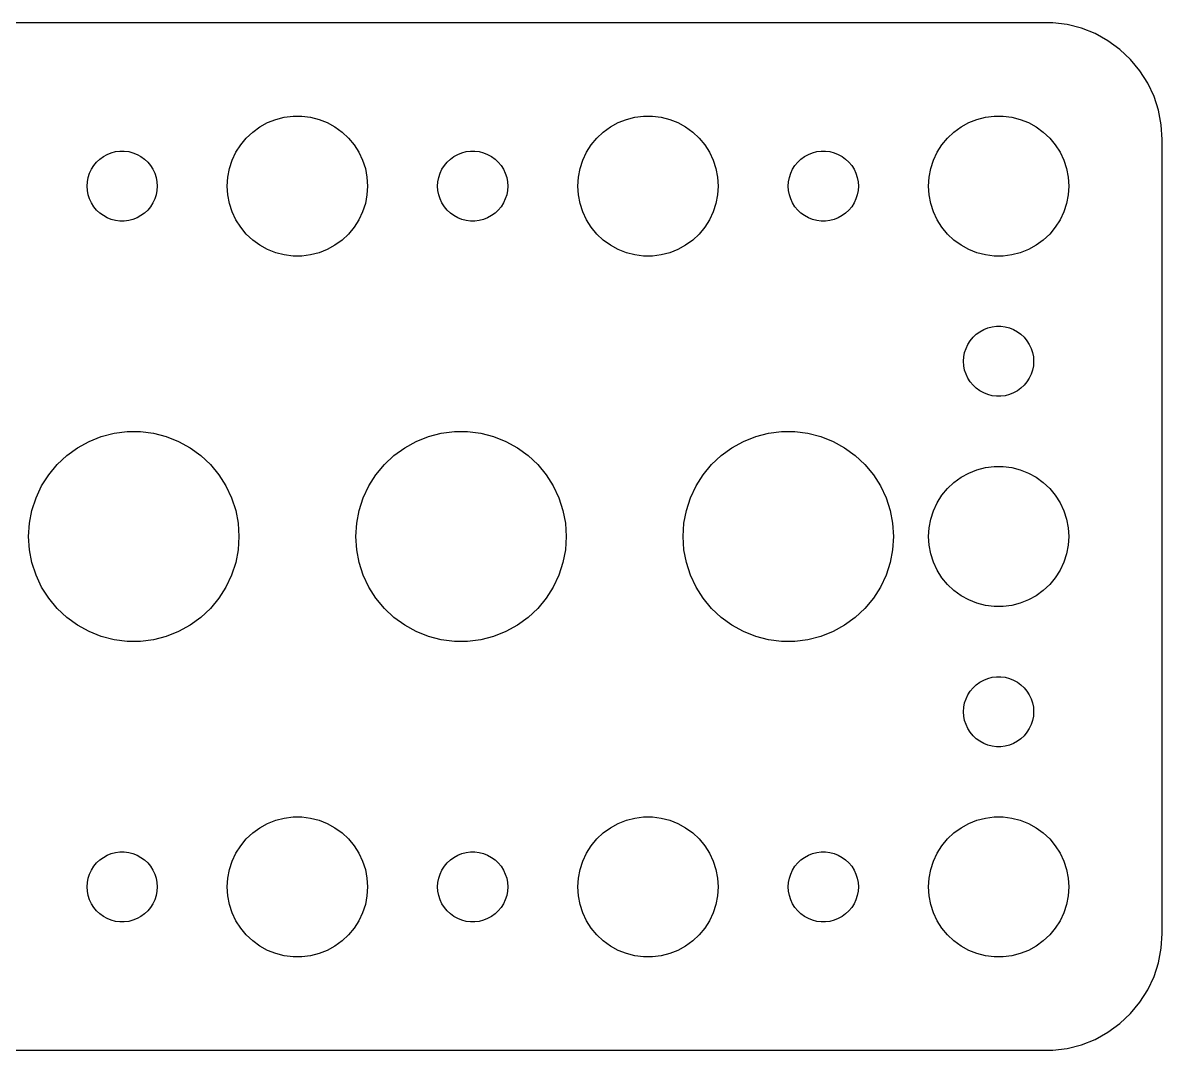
# Model space of a CAD drawing. Header units: metres. Extents: x -37 to 37, y -22 to 22.
# Drawn here: x -11.75 to 37, y -21.99 to 21.99 of the extents above; entities that cross this region are included whole.
import ezdxf

# ---------------------------------------------------------------- set-up
doc = ezdxf.new("R2010")
doc.units = ezdxf.units.M

msp = doc.modelspace()

# ---------------------------------------------------------------- linework, layer by layer
for p, q in [((32.3139, 21.9901), (-32.3139, 21.9901)), ((32.9369, 21.9114), (32.3139, 21.9901)), ((33.5451, 21.7553), (32.9369, 21.9114)), ((34.1289, 21.5241), (33.5451, 21.7553)), ((34.6791, 21.2216), (34.1289, 21.5241)), ((35.1871, 20.8526), (34.6791, 21.2216)), ((35.6448, 20.4227), (35.1871, 20.8526)), ((36.0451, 19.9389), (35.6448, 20.4227)), ((36.3815, 19.4088), (36.0451, 19.9389)), ((36.6489, 18.8406), (36.3815, 19.4088)), ((36.8429, 18.2434), (36.6489, 18.8406)), ((36.9606, 17.6267), (36.8429, 18.2434)), ((-1.60747, 17.533), (-1.27733, 17.7145)), ((-1.27733, 17.7145), (-0.92705, 17.8532)), ((-0.92705, 17.8532), (-0.56213, 17.9469)), ((-0.56213, 17.9469), (-0.18837, 17.9941)), ((-0.18837, 17.9941), (0.18837, 17.9941)), ((0.18837, 17.9941), (0.56213, 17.9469)), ((0.56213, 17.9469), (0.92705, 17.8532)), ((0.92705, 17.8532), (1.27733, 17.7145)), ((1.27733, 17.7145), (1.60747, 17.533)), ((13.3925, 17.533), (13.7227, 17.7145)), ((13.7227, 17.7145), (14.0729, 17.8532)), ((14.0729, 17.8532), (14.4379, 17.9469)), ((14.4379, 17.9469), (14.8116, 17.9941)), ((14.8116, 17.9941), (15.1884, 17.9941)), ((15.1884, 17.9941), (15.5621, 17.9469)), ((15.5621, 17.9469), (15.927, 17.8532)), ((15.927, 17.8532), (16.2773, 17.7145)), ((16.2773, 17.7145), (16.6075, 17.533)), ((28.3925, 17.533), (28.7227, 17.7145)), ((28.7227, 17.7145), (29.0729, 17.8532)), ((29.0729, 17.8532), (29.4379, 17.9469)), ((29.4379, 17.9469), (29.8116, 17.9941)), ((29.8116, 17.9941), (30.1884, 17.9941)), ((30.1884, 17.9941), (30.5621, 17.9469)), ((30.5621, 17.9469), (30.927, 17.8532)), ((30.927, 17.8532), (31.2773, 17.7145)), ((31.2773, 17.7145), (31.6075, 17.533)), ((37, 17), (36.9606, 17.6267)), ((-2.1869, 17.0536), (-1.91226, 17.3115)), ((-1.91226, 17.3115), (-1.60747, 17.533)), ((1.60747, 17.533), (1.91226, 17.3115)), ((1.91226, 17.3115), (2.1869, 17.0536)), ((12.8131, 17.0536), (13.0877, 17.3115)), ((13.0877, 17.3115), (13.3925, 17.533)), ((16.6075, 17.533), (16.9123, 17.3115)), ((16.9123, 17.3115), (17.1869, 17.0536)), ((27.8131, 17.0536), (28.0877, 17.3115)), ((28.0877, 17.3115), (28.3925, 17.533)), ((31.6075, 17.533), (31.9123, 17.3115)), ((31.9123, 17.3115), (32.1869, 17.0536)), ((-2.62891, 16.4453), (-2.42705, 16.7634)), ((-2.42705, 16.7634), (-2.1869, 17.0536)), ((2.1869, 17.0536), (2.42705, 16.7634)), ((2.42705, 16.7634), (2.62891, 16.4453)), ((12.3711, 16.4453), (12.5729, 16.7634)), ((12.5729, 16.7634), (12.8131, 17.0536)), ((17.1869, 17.0536), (17.427, 16.7634)), ((17.427, 16.7634), (17.6289, 16.4453)), ((27.3711, 16.4453), (27.5729, 16.7634)), ((27.5729, 16.7634), (27.8131, 17.0536)), ((32.1869, 17.0536), (32.427, 16.7634)), ((32.427, 16.7634), (32.6289, 16.4453)), ((37, -17), (37, 17)), ((-8.59344, 16.0268), (-8.45613, 16.1558)), ((-8.45613, 16.1558), (-8.30373, 16.2665)), ((-8.30373, 16.2665), (-8.13866, 16.3572)), ((-8.13866, 16.3572), (-7.96352, 16.4266)), ((-7.96352, 16.4266), (-7.78107, 16.4734)), ((-7.78107, 16.4734), (-7.59418, 16.497)), ((-7.59418, 16.497), (-7.40581, 16.497)), ((-7.40581, 16.497), (-7.21892, 16.4734)), ((-7.21892, 16.4734), (-7.03647, 16.4266)), ((-7.03647, 16.4266), (-6.86133, 16.3572)), ((-6.86133, 16.3572), (-6.69626, 16.2665)), ((-6.69626, 16.2665), (-6.54385, 16.1558)), ((-6.54385, 16.1558), (-6.40654, 16.0268)), ((-2.90575, 15.7461), (-2.78932, 16.1044)), ((-2.78932, 16.1044), (-2.62891, 16.4453)), ((2.62891, 16.4453), (2.78932, 16.1044)), ((2.78932, 16.1044), (2.90575, 15.7461)), ((6.40654, 16.0268), (6.54385, 16.1558)), ((6.54385, 16.1558), (6.69626, 16.2665)), ((6.69626, 16.2665), (6.86133, 16.3572)), ((6.86133, 16.3572), (7.03647, 16.4266)), ((7.03647, 16.4266), (7.21892, 16.4734)), ((7.21892, 16.4734), (7.40581, 16.497)), ((7.40581, 16.497), (7.59418, 16.497)), ((7.59418, 16.497), (7.78107, 16.4734)), ((7.78107, 16.4734), (7.96352, 16.4266)), ((7.96352, 16.4266), (8.13866, 16.3572)), ((8.13866, 16.3572), (8.30373, 16.2665)), ((8.30373, 16.2665), (8.45613, 16.1558)), ((8.45613, 16.1558), (8.59344, 16.0268)), ((12.0942, 15.7461), (12.2107, 16.1044)), ((12.2107, 16.1044), (12.3711, 16.4453)), ((17.6289, 16.4453), (17.7893, 16.1044)), ((17.7893, 16.1044), (17.9057, 15.7461)), ((21.4065, 16.0268), (21.5439, 16.1558)), ((21.5439, 16.1558), (21.6963, 16.2665)), ((21.6963, 16.2665), (21.8613, 16.3572)), ((21.8613, 16.3572), (22.0365, 16.4266)), ((22.0365, 16.4266), (22.2189, 16.4734)), ((22.2189, 16.4734), (22.4058, 16.497)), ((22.4058, 16.497), (22.5942, 16.497)), ((22.5942, 16.497), (22.7811, 16.4734)), ((22.7811, 16.4734), (22.9635, 16.4266)), ((22.9635, 16.4266), (23.1387, 16.3572)), ((23.1387, 16.3572), (23.3037, 16.2665)), ((23.3037, 16.2665), (23.4561, 16.1558)), ((23.4561, 16.1558), (23.5934, 16.0268)), ((27.0942, 15.7461), (27.2107, 16.1044)), ((27.2107, 16.1044), (27.3711, 16.4453)), ((32.6289, 16.4453), (32.7893, 16.1044)), ((32.7893, 16.1044), (32.9057, 15.7461)), ((-8.89465, 15.5522), (-8.81445, 15.7226)), ((-8.81445, 15.7226), (-8.71352, 15.8817)), ((-8.71352, 15.8817), (-8.59344, 16.0268)), ((-6.40654, 16.0268), (-6.28647, 15.8817)), ((-6.28647, 15.8817), (-6.18553, 15.7226)), ((-6.18553, 15.7226), (-6.10533, 15.5522)), ((-2.97633, 15.376), (-2.90575, 15.7461)), ((2.90575, 15.7461), (2.97633, 15.376)), ((6.10533, 15.5522), (6.18553, 15.7226)), ((6.18553, 15.7226), (6.28647, 15.8817)), ((6.28647, 15.8817), (6.40654, 16.0268)), ((8.59344, 16.0268), (8.71352, 15.8817)), ((8.71352, 15.8817), (8.81445, 15.7226)), ((8.81445, 15.7226), (8.89465, 15.5522)), ((12.0237, 15.376), (12.0942, 15.7461)), ((17.9057, 15.7461), (17.9763, 15.376)), ((21.1053, 15.5522), (21.1855, 15.7226)), ((21.1855, 15.7226), (21.2865, 15.8817)), ((21.2865, 15.8817), (21.4065, 16.0268)), ((23.5934, 16.0268), (23.7135, 15.8817)), ((23.7135, 15.8817), (23.8145, 15.7226)), ((23.8145, 15.7226), (23.8947, 15.5522)), ((27.0237, 15.376), (27.0942, 15.7461)), ((32.9057, 15.7461), (32.9763, 15.376)), ((-9, 15), (-8.98816, 15.188)), ((-8.98816, 15.188), (-8.95287, 15.373)), ((-8.95287, 15.373), (-8.89465, 15.5522)), ((-6.10533, 15.5522), (-6.04712, 15.373)), ((-6.04712, 15.373), (-6.01183, 15.188)), ((-6.01183, 15.188), (-6, 15)), ((-3, 15), (-2.97633, 15.376)), ((2.97633, 15.376), (3, 15)), ((6, 15), (6.01183, 15.188)), ((6.01183, 15.188), (6.04712, 15.373)), ((6.04712, 15.373), (6.10533, 15.5522)), ((8.89465, 15.5522), (8.95287, 15.373)), ((8.95287, 15.373), (8.98816, 15.188)), ((8.98816, 15.188), (9, 15)), ((12, 15), (12.0237, 15.376)), ((17.9763, 15.376), (18, 15)), ((21, 15), (21.0118, 15.188)), ((21.0118, 15.188), (21.0471, 15.373)), ((21.0471, 15.373), (21.1053, 15.5522)), ((23.8947, 15.5522), (23.9529, 15.373)), ((23.9529, 15.373), (23.9882, 15.188)), ((23.9882, 15.188), (24, 15)), ((27, 15), (27.0237, 15.376)), ((32.9763, 15.376), (33, 15)), ((-8.98816, 14.812), (-9, 15)), ((-8.95287, 14.627), (-8.98816, 14.812)), ((-8.89465, 14.4478), (-8.95287, 14.627)), ((-6.04712, 14.627), (-6.10533, 14.4478)), ((-6.01183, 14.812), (-6.04712, 14.627)), ((-6, 15), (-6.01183, 14.812)), ((-2.97633, 14.624), (-3, 15)), ((3, 15), (2.97633, 14.624)), ((6.01183, 14.812), (6, 15)), ((6.04712, 14.627), (6.01183, 14.812)), ((6.10533, 14.4478), (6.04712, 14.627)), ((8.95287, 14.627), (8.89465, 14.4478)), ((8.98816, 14.812), (8.95287, 14.627)), ((9, 15), (8.98816, 14.812)), ((12.0237, 14.624), (12, 15)), ((18, 15), (17.9763, 14.624)), ((21.0118, 14.812), (21, 15)), ((21.0471, 14.627), (21.0118, 14.812)), ((21.1053, 14.4478), (21.0471, 14.627)), ((23.9529, 14.627), (23.8947, 14.4478)), ((23.9882, 14.812), (23.9529, 14.627)), ((24, 15), (23.9882, 14.812)), ((27.0237, 14.624), (27, 15)), ((33, 15), (32.9763, 14.624)), ((-8.81445, 14.2774), (-8.89465, 14.4478)), ((-8.71352, 14.1183), (-8.81445, 14.2774)), ((-6.18553, 14.2774), (-6.28647, 14.1183)), ((-6.10533, 14.4478), (-6.18553, 14.2774)), ((-2.90575, 14.2539), (-2.97633, 14.624)), ((-2.78932, 13.8956), (-2.90575, 14.2539)), ((2.90575, 14.2539), (2.78932, 13.8956)), ((2.97633, 14.624), (2.90575, 14.2539)), ((6.18553, 14.2774), (6.10533, 14.4478)), ((6.28647, 14.1183), (6.18553, 14.2774)), ((8.81445, 14.2774), (8.71352, 14.1183)), ((8.89465, 14.4478), (8.81445, 14.2774)), ((12.0942, 14.2539), (12.0237, 14.624)), ((12.2107, 13.8956), (12.0942, 14.2539)), ((17.9057, 14.2539), (17.7893, 13.8956)), ((17.9763, 14.624), (17.9057, 14.2539)), ((21.1855, 14.2774), (21.1053, 14.4478)), ((21.2865, 14.1183), (21.1855, 14.2774)), ((23.8145, 14.2774), (23.7135, 14.1183)), ((23.8947, 14.4478), (23.8145, 14.2774)), ((27.0942, 14.2539), (27.0237, 14.624)), ((27.2107, 13.8956), (27.0942, 14.2539)), ((32.9057, 14.2539), (32.7893, 13.8956)), ((32.9763, 14.624), (32.9057, 14.2539)), ((-8.59344, 13.9732), (-8.71352, 14.1183)), ((-8.45613, 13.8442), (-8.59344, 13.9732)), ((-8.30373, 13.7335), (-8.45613, 13.8442)), ((-8.13866, 13.6427), (-8.30373, 13.7335)), ((-6.69626, 13.7335), (-6.86133, 13.6427)), ((-6.54385, 13.8442), (-6.69626, 13.7335)), ((-6.40654, 13.9732), (-6.54385, 13.8442)), ((-6.28647, 14.1183), (-6.40654, 13.9732)), ((-2.62891, 13.5547), (-2.78932, 13.8956)), ((2.78932, 13.8956), (2.62891, 13.5547)), ((6.40654, 13.9732), (6.28647, 14.1183)), ((6.54385, 13.8442), (6.40654, 13.9732)), ((6.69626, 13.7335), (6.54385, 13.8442)), ((6.86133, 13.6427), (6.69626, 13.7335)), ((8.30373, 13.7335), (8.13866, 13.6427)), ((8.45613, 13.8442), (8.30373, 13.7335)), ((8.59344, 13.9732), (8.45613, 13.8442)), ((8.71352, 14.1183), (8.59344, 13.9732)), ((12.3711, 13.5547), (12.2107, 13.8956)), ((17.7893, 13.8956), (17.6289, 13.5547)), ((21.4065, 13.9732), (21.2865, 14.1183)), ((21.5439, 13.8442), (21.4065, 13.9732)), ((21.6963, 13.7335), (21.5439, 13.8442)), ((21.8613, 13.6427), (21.6963, 13.7335)), ((23.3037, 13.7335), (23.1387, 13.6427)), ((23.4561, 13.8442), (23.3037, 13.7335)), ((23.5934, 13.9732), (23.4561, 13.8442)), ((23.7135, 14.1183), (23.5934, 13.9732)), ((27.3711, 13.5547), (27.2107, 13.8956)), ((32.7893, 13.8956), (32.6289, 13.5547)), ((-7.96352, 13.5734), (-8.13866, 13.6427)), ((-7.78107, 13.5266), (-7.96352, 13.5734)), ((-7.59418, 13.5029), (-7.78107, 13.5266)), ((-7.40581, 13.5029), (-7.59418, 13.5029)), ((-7.21892, 13.5266), (-7.40581, 13.5029)), ((-7.03647, 13.5734), (-7.21892, 13.5266)), ((-6.86133, 13.6427), (-7.03647, 13.5734)), ((-2.42705, 13.2366), (-2.62891, 13.5547)), ((-2.1869, 12.9464), (-2.42705, 13.2366)), ((2.42705, 13.2366), (2.1869, 12.9464)), ((2.62891, 13.5547), (2.42705, 13.2366)), ((7.03647, 13.5734), (6.86133, 13.6427)), ((7.21892, 13.5266), (7.03647, 13.5734)), ((7.40581, 13.5029), (7.21892, 13.5266)), ((7.59418, 13.5029), (7.40581, 13.5029)), ((7.78107, 13.5266), (7.59418, 13.5029)), ((7.96352, 13.5734), (7.78107, 13.5266)), ((8.13866, 13.6427), (7.96352, 13.5734)), ((12.5729, 13.2366), (12.3711, 13.5547)), ((12.8131, 12.9464), (12.5729, 13.2366)), ((17.427, 13.2366), (17.1869, 12.9464)), ((17.6289, 13.5547), (17.427, 13.2366)), ((22.0365, 13.5734), (21.8613, 13.6427)), ((22.2189, 13.5266), (22.0365, 13.5734)), ((22.4058, 13.5029), (22.2189, 13.5266)), ((22.5942, 13.5029), (22.4058, 13.5029)), ((22.7811, 13.5266), (22.5942, 13.5029)), ((22.9635, 13.5734), (22.7811, 13.5266)), ((23.1387, 13.6427), (22.9635, 13.5734)), ((27.5729, 13.2366), (27.3711, 13.5547)), ((27.8131, 12.9464), (27.5729, 13.2366)), ((32.427, 13.2366), (32.1869, 12.9464)), ((32.6289, 13.5547), (32.427, 13.2366)), ((-1.91226, 12.6884), (-2.1869, 12.9464)), ((-1.60747, 12.467), (-1.91226, 12.6884)), ((1.91226, 12.6884), (1.60747, 12.467)), ((2.1869, 12.9464), (1.91226, 12.6884)), ((13.0877, 12.6884), (12.8131, 12.9464)), ((13.3925, 12.467), (13.0877, 12.6884)), ((16.9123, 12.6884), (16.6075, 12.467)), ((17.1869, 12.9464), (16.9123, 12.6884)), ((28.0877, 12.6884), (27.8131, 12.9464)), ((28.3925, 12.467), (28.0877, 12.6884)), ((31.9123, 12.6884), (31.6075, 12.467)), ((32.1869, 12.9464), (31.9123, 12.6884)), ((-1.27733, 12.2855), (-1.60747, 12.467)), ((-0.92705, 12.1468), (-1.27733, 12.2855)), ((1.27733, 12.2855), (0.92705, 12.1468)), ((1.60747, 12.467), (1.27733, 12.2855)), ((13.7227, 12.2855), (13.3925, 12.467)), ((14.0729, 12.1468), (13.7227, 12.2855)), ((16.2773, 12.2855), (15.927, 12.1468)), ((16.6075, 12.467), (16.2773, 12.2855)), ((28.7227, 12.2855), (28.3925, 12.467)), ((29.0729, 12.1468), (28.7227, 12.2855)), ((31.2773, 12.2855), (30.927, 12.1468)), ((31.6075, 12.467), (31.2773, 12.2855)), ((-0.56213, 12.0531), (-0.92705, 12.1468)), ((-0.18837, 12.0059), (-0.56213, 12.0531)), ((0.18837, 12.0059), (-0.18837, 12.0059)), ((0.56213, 12.0531), (0.18837, 12.0059)), ((0.92705, 12.1468), (0.56213, 12.0531)), ((14.4379, 12.0531), (14.0729, 12.1468)), ((14.8116, 12.0059), (14.4379, 12.0531)), ((15.1884, 12.0059), (14.8116, 12.0059)), ((15.5621, 12.0531), (15.1884, 12.0059)), ((15.927, 12.1468), (15.5621, 12.0531)), ((29.4379, 12.0531), (29.0729, 12.1468)), ((29.8116, 12.0059), (29.4379, 12.0531)), ((30.1884, 12.0059), (29.8116, 12.0059)), ((30.5621, 12.0531), (30.1884, 12.0059)), ((30.927, 12.1468), (30.5621, 12.0531)), ((29.1963, 8.76648), (29.3613, 8.85724)), ((29.3613, 8.85724), (29.5365, 8.92657)), ((29.5365, 8.92657), (29.7189, 8.97342)), ((29.7189, 8.97342), (29.9058, 8.99704)), ((29.9058, 8.99704), (30.0942, 8.99704)), ((30.0942, 8.99704), (30.2811, 8.97342)), ((30.2811, 8.97342), (30.4635, 8.92657)), ((30.4635, 8.92657), (30.6387, 8.85724)), ((30.6387, 8.85724), (30.8037, 8.76648)), ((28.6855, 8.22263), (28.7865, 8.38167)), ((28.7865, 8.38167), (28.9065, 8.52681)), ((28.9065, 8.52681), (29.0439, 8.65576)), ((29.0439, 8.65576), (29.1963, 8.76648)), ((30.8037, 8.76648), (30.9561, 8.65576)), ((30.9561, 8.65576), (31.0934, 8.52681)), ((31.0934, 8.52681), (31.2135, 8.38167)), ((31.2135, 8.38167), (31.3145, 8.22263)), ((28.5118, 7.68799), (28.5471, 7.87303)), ((28.5471, 7.87303), (28.6053, 8.05219)), ((28.6053, 8.05219), (28.6855, 8.22263)), ((31.3145, 8.22263), (31.3947, 8.05219)), ((31.3947, 8.05219), (31.4529, 7.87303)), ((31.4529, 7.87303), (31.4882, 7.68799)), ((28.5, 7.5), (28.5118, 7.68799)), ((28.5118, 7.312), (28.5, 7.5)), ((31.4882, 7.68799), (31.5, 7.5)), ((31.5, 7.5), (31.4882, 7.312)), ((28.5471, 7.12695), (28.5118, 7.312)), ((28.6053, 6.9478), (28.5471, 7.12695)), ((28.6855, 6.77736), (28.6053, 6.9478)), ((31.3947, 6.9478), (31.3145, 6.77736)), ((31.4529, 7.12695), (31.3947, 6.9478)), ((31.4882, 7.312), (31.4529, 7.12695)), ((28.7865, 6.61832), (28.6855, 6.77736)), ((28.9065, 6.47318), (28.7865, 6.61832)), ((29.0439, 6.34422), (28.9065, 6.47318)), ((29.1963, 6.23351), (29.0439, 6.34422)), ((30.9561, 6.34422), (30.8037, 6.23351)), ((31.0934, 6.47318), (30.9561, 6.34422)), ((31.2135, 6.61832), (31.0934, 6.47318)), ((31.3145, 6.77736), (31.2135, 6.61832)), ((29.3613, 6.14275), (29.1963, 6.23351)), ((29.5365, 6.07341), (29.3613, 6.14275)), ((29.7189, 6.02657), (29.5365, 6.07341)), ((29.9058, 6.00294), (29.7189, 6.02657)), ((30.0942, 6.00294), (29.9058, 6.00294)), ((30.2811, 6.02657), (30.0942, 6.00294)), ((30.4635, 6.07341), (30.2811, 6.02657)), ((30.6387, 6.14275), (30.4635, 6.07341)), ((30.8037, 6.23351), (30.6387, 6.14275)), ((-8.39056, 4.27974), (-7.8432, 4.42029)), ((-7.8432, 4.42029), (-7.28255, 4.49112)), ((-7.28255, 4.49112), (-6.71744, 4.49112)), ((-6.71744, 4.49112), (-6.15678, 4.42029)), ((-6.15678, 4.42029), (-5.60942, 4.27974)), ((5.60942, 4.27974), (6.15678, 4.42029)), ((6.15678, 4.42029), (6.71744, 4.49112)), ((6.71744, 4.49112), (7.28255, 4.49112)), ((7.28255, 4.49112), (7.8432, 4.42029)), ((7.8432, 4.42029), (8.39056, 4.27974)), ((19.6094, 4.27974), (20.1568, 4.42029)), ((20.1568, 4.42029), (20.7174, 4.49112)), ((20.7174, 4.49112), (21.2825, 4.49112)), ((21.2825, 4.49112), (21.8432, 4.42029)), ((21.8432, 4.42029), (22.3906, 4.27974)), ((-9.41121, 3.79947), (-8.916, 4.07172)), ((-8.916, 4.07172), (-8.39056, 4.27974)), ((-5.60942, 4.27974), (-5.08398, 4.07172)), ((-5.08398, 4.07172), (-4.58878, 3.79947)), ((4.58878, 3.79947), (5.08398, 4.07172)), ((5.08398, 4.07172), (5.60942, 4.27974)), ((8.39056, 4.27974), (8.916, 4.07172)), ((8.916, 4.07172), (9.41121, 3.79947)), ((18.5888, 3.79947), (19.084, 4.07172)), ((19.084, 4.07172), (19.6094, 4.27974)), ((22.3906, 4.27974), (22.916, 4.07172)), ((22.916, 4.07172), (23.4112, 3.79947)), ((-10.2803, 3.08046), (-9.86839, 3.4673)), ((-9.86839, 3.4673), (-9.41121, 3.79947)), ((-4.58878, 3.79947), (-4.13159, 3.4673)), ((-4.13159, 3.4673), (-3.71964, 3.08046)), ((3.71964, 3.08046), (4.13159, 3.4673)), ((4.13159, 3.4673), (4.58878, 3.79947)), ((9.41121, 3.79947), (9.86839, 3.4673)), ((9.86839, 3.4673), (10.2803, 3.08046)), ((17.7196, 3.08046), (18.1316, 3.4673)), ((18.1316, 3.4673), (18.5888, 3.79947)), ((23.4112, 3.79947), (23.8684, 3.4673)), ((23.8684, 3.4673), (24.2803, 3.08046)), ((-10.6406, 2.64502), (-10.2803, 3.08046)), ((-3.71964, 3.08046), (-3.35942, 2.64502)), ((3.35942, 2.64502), (3.71964, 3.08046)), ((10.2803, 3.08046), (10.6406, 2.64502)), ((17.3594, 2.64502), (17.7196, 3.08046)), ((24.2803, 3.08046), (24.6406, 2.64502)), ((29.0729, 2.85316), (29.4379, 2.94685)), ((29.4379, 2.94685), (29.8116, 2.99408)), ((29.8116, 2.99408), (30.1884, 2.99408)), ((30.1884, 2.99408), (30.5621, 2.94685)), ((30.5621, 2.94685), (30.927, 2.85316)), ((-10.9434, 2.16788), (-10.6406, 2.64502)), ((-3.35942, 2.64502), (-3.05661, 2.16788)), ((3.05661, 2.16788), (3.35942, 2.64502)), ((10.6406, 2.64502), (10.9434, 2.16788)), ((17.0566, 2.16788), (17.3594, 2.64502)), ((24.6406, 2.64502), (24.9434, 2.16788)), ((28.0877, 2.31154), (28.3925, 2.53297)), ((28.3925, 2.53297), (28.7227, 2.71448)), ((28.7227, 2.71448), (29.0729, 2.85316)), ((30.927, 2.85316), (31.2773, 2.71448)), ((31.2773, 2.71448), (31.6075, 2.53297)), ((31.6075, 2.53297), (31.9123, 2.31154)), ((-11.184, 1.65656), (-10.9434, 2.16788)), ((-3.05661, 2.16788), (-2.81599, 1.65656)), ((2.81599, 1.65656), (3.05661, 2.16788)), ((10.9434, 2.16788), (11.184, 1.65656)), ((16.816, 1.65656), (17.0566, 2.16788)), ((24.9434, 2.16788), (25.184, 1.65656)), ((27.5729, 1.76335), (27.8131, 2.05363)), ((27.8131, 2.05363), (28.0877, 2.31154)), ((31.9123, 2.31154), (32.1869, 2.05363)), ((32.1869, 2.05363), (32.427, 1.76335)), ((-11.3586, 1.11909), (-11.184, 1.65656)), ((-2.81599, 1.65656), (-2.64137, 1.11909)), ((2.64137, 1.11909), (2.81599, 1.65656)), ((11.184, 1.65656), (11.3586, 1.11909)), ((16.6414, 1.11909), (16.816, 1.65656)), ((25.184, 1.65656), (25.3586, 1.11909)), ((27.3711, 1.44525), (27.5729, 1.76335)), ((32.427, 1.76335), (32.6289, 1.44525)), ((-11.4645, 0.564), (-11.3586, 1.11909)), ((-2.64137, 1.11909), (-2.53548, 0.564)), ((2.53548, 0.564), (2.64137, 1.11909)), ((11.3586, 1.11909), (11.4645, 0.564)), ((16.5355, 0.564), (16.6414, 1.11909)), ((25.3586, 1.11909), (25.4645, 0.564)), ((27.0942, 0.74606), (27.2107, 1.10437)), ((27.2107, 1.10437), (27.3711, 1.44525)), ((32.6289, 1.44525), (32.7893, 1.10437)), ((32.7893, 1.10437), (32.9057, 0.74606)), ((-11.5, 0), (-11.4645, 0.564)), ((-2.53548, 0.564), (-2.5, 0)), ((2.5, 0), (2.53548, 0.564)), ((11.4645, 0.564), (11.5, 0)), ((16.5, 0), (16.5355, 0.564)), ((25.4645, 0.564), (25.5, 0)), ((27.0237, 0.37599), (27.0942, 0.74606)), ((32.9057, 0.74606), (32.9763, 0.37599)), ((-11.4645, -0.564), (-11.5, 0)), ((-2.5, 0), (-2.53548, -0.564)), ((2.53548, -0.564), (2.5, 0)), ((11.5, 0), (11.4645, -0.564)), ((16.5355, -0.564), (16.5, 0)), ((25.5, 0), (25.4645, -0.564)), ((27, 0), (27.0237, 0.37599)), ((27.0237, -0.37599), (27, 0)), ((32.9763, 0.37599), (33, 0)), ((33, 0), (32.9763, -0.37599)), ((27.0942, -0.74606), (27.0237, -0.37599)), ((32.9763, -0.37599), (32.9057, -0.74606)), ((-11.3586, -1.11909), (-11.4645, -0.564)), ((-2.53548, -0.564), (-2.64137, -1.11909)), ((2.64137, -1.11909), (2.53548, -0.564)), ((11.4645, -0.564), (11.3586, -1.11909)), ((16.6414, -1.11909), (16.5355, -0.564)), ((25.4645, -0.564), (25.3586, -1.11909)), ((27.2107, -1.10437), (27.0942, -0.74606)), ((32.9057, -0.74606), (32.7893, -1.10437)), ((-11.184, -1.65656), (-11.3586, -1.11909)), ((-2.64137, -1.11909), (-2.81599, -1.65656)), ((2.81599, -1.65656), (2.64137, -1.11909)), ((11.3586, -1.11909), (11.184, -1.65656)), ((16.816, -1.65656), (16.6414, -1.11909)), ((25.3586, -1.11909), (25.184, -1.65656)), ((27.3711, -1.44525), (27.2107, -1.10437)), ((27.5729, -1.76335), (27.3711, -1.44525)), ((32.6289, -1.44525), (32.427, -1.76335)), ((32.7893, -1.10437), (32.6289, -1.44525)), ((-10.9434, -2.16788), (-11.184, -1.65656)), ((-2.81599, -1.65656), (-3.05661, -2.16788)), ((3.05661, -2.16788), (2.81599, -1.65656)), ((11.184, -1.65656), (10.9434, -2.16788)), ((17.0566, -2.16788), (16.816, -1.65656)), ((25.184, -1.65656), (24.9434, -2.16788)), ((27.8131, -2.05363), (27.5729, -1.76335)), ((32.427, -1.76335), (32.1869, -2.05363)), ((-10.6406, -2.64502), (-10.9434, -2.16788)), ((-3.05661, -2.16788), (-3.35942, -2.64502)), ((3.35942, -2.64502), (3.05661, -2.16788)), ((10.9434, -2.16788), (10.6406, -2.64502)), ((17.3594, -2.64502), (17.0566, -2.16788)), ((24.9434, -2.16788), (24.6406, -2.64502)), ((28.0877, -2.31154), (27.8131, -2.05363)), ((28.3925, -2.53297), (28.0877, -2.31154)), ((31.9123, -2.31154), (31.6075, -2.53297)), ((32.1869, -2.05363), (31.9123, -2.31154)), ((-10.2803, -3.08046), (-10.6406, -2.64502)), ((-3.35942, -2.64502), (-3.71964, -3.08046)), ((3.71964, -3.08046), (3.35942, -2.64502)), ((10.6406, -2.64502), (10.2803, -3.08046)), ((17.7196, -3.08046), (17.3594, -2.64502)), ((24.6406, -2.64502), (24.2803, -3.08046)), ((28.7227, -2.71448), (28.3925, -2.53297)), ((29.0729, -2.85316), (28.7227, -2.71448)), ((29.4379, -2.94685), (29.0729, -2.85316)), ((30.927, -2.85316), (30.5621, -2.94685)), ((31.2773, -2.71448), (30.927, -2.85316)), ((31.6075, -2.53297), (31.2773, -2.71448)), ((-9.86839, -3.4673), (-10.2803, -3.08046)), ((-3.71964, -3.08046), (-4.13159, -3.4673)), ((4.13159, -3.4673), (3.71964, -3.08046)), ((10.2803, -3.08046), (9.86839, -3.4673)), ((18.1316, -3.4673), (17.7196, -3.08046)), ((24.2803, -3.08046), (23.8684, -3.4673)), ((29.8116, -2.99408), (29.4379, -2.94685)), ((30.1884, -2.99408), (29.8116, -2.99408)), ((30.5621, -2.94685), (30.1884, -2.99408)), ((-9.41121, -3.79947), (-9.86839, -3.4673)), ((-8.916, -4.07172), (-9.41121, -3.79947)), ((-4.58878, -3.79947), (-5.08398, -4.07172)), ((-4.13159, -3.4673), (-4.58878, -3.79947)), ((4.58878, -3.79947), (4.13159, -3.4673)), ((5.08398, -4.07172), (4.58878, -3.79947)), ((9.41121, -3.79947), (8.916, -4.07172)), ((9.86839, -3.4673), (9.41121, -3.79947)), ((18.5888, -3.79947), (18.1316, -3.4673)), ((19.084, -4.07172), (18.5888, -3.79947)), ((23.4112, -3.79947), (22.916, -4.07172)), ((23.8684, -3.4673), (23.4112, -3.79947)), ((-8.39056, -4.27974), (-8.916, -4.07172)), ((-7.8432, -4.42029), (-8.39056, -4.27974)), ((-5.60942, -4.27974), (-6.15678, -4.42029)), ((-5.08398, -4.07172), (-5.60942, -4.27974)), ((5.60942, -4.27974), (5.08398, -4.07172)), ((6.15678, -4.42029), (5.60942, -4.27974)), ((8.39056, -4.27974), (7.8432, -4.42029)), ((8.916, -4.07172), (8.39056, -4.27974)), ((19.6094, -4.27974), (19.084, -4.07172)), ((20.1568, -4.42029), (19.6094, -4.27974)), ((22.3906, -4.27974), (21.8432, -4.42029)), ((22.916, -4.07172), (22.3906, -4.27974)), ((-7.28255, -4.49112), (-7.8432, -4.42029)), ((-6.71744, -4.49112), (-7.28255, -4.49112)), ((-6.15678, -4.42029), (-6.71744, -4.49112)), ((6.71744, -4.49112), (6.15678, -4.42029)), ((7.28255, -4.49112), (6.71744, -4.49112)), ((7.8432, -4.42029), (7.28255, -4.49112)), ((20.7174, -4.49112), (20.1568, -4.42029)), ((21.2825, -4.49112), (20.7174, -4.49112)), ((21.8432, -4.42029), (21.2825, -4.49112)), ((29.0439, -6.34422), (29.1963, -6.23351)), ((29.1963, -6.23351), (29.3613, -6.14275)), ((29.3613, -6.14275), (29.5365, -6.07341)), ((29.5365, -6.07341), (29.7189, -6.02657)), ((29.7189, -6.02657), (29.9058, -6.00294)), ((29.9058, -6.00294), (30.0942, -6.00294)), ((30.0942, -6.00294), (30.2811, -6.02657)), ((30.2811, -6.02657), (30.4635, -6.07341)), ((30.4635, -6.07341), (30.6387, -6.14275)), ((30.6387, -6.14275), (30.8037, -6.23351)), ((30.8037, -6.23351), (30.9561, -6.34422)), ((28.6053, -6.9478), (28.6855, -6.77736)), ((28.6855, -6.77736), (28.7865, -6.61832)), ((28.7865, -6.61832), (28.9065, -6.47318)), ((28.9065, -6.47318), (29.0439, -6.34422)), ((30.9561, -6.34422), (31.0934, -6.47318)), ((31.0934, -6.47318), (31.2135, -6.61832)), ((31.2135, -6.61832), (31.3145, -6.77736)), ((31.3145, -6.77736), (31.3947, -6.9478)), ((28.5, -7.5), (28.5118, -7.312)), ((28.5118, -7.312), (28.5471, -7.12695)), ((28.5471, -7.12695), (28.6053, -6.9478)), ((31.3947, -6.9478), (31.4529, -7.12695)), ((31.4529, -7.12695), (31.4882, -7.312)), ((31.4882, -7.312), (31.5, -7.5)), ((28.5118, -7.68799), (28.5, -7.5)), ((28.5471, -7.87303), (28.5118, -7.68799)), ((31.4882, -7.68799), (31.4529, -7.87303)), ((31.5, -7.5), (31.4882, -7.68799)), ((28.6053, -8.05219), (28.5471, -7.87303)), ((28.6855, -8.22263), (28.6053, -8.05219)), ((28.7865, -8.38167), (28.6855, -8.22263)), ((31.3145, -8.22263), (31.2135, -8.38167)), ((31.3947, -8.05219), (31.3145, -8.22263)), ((31.4529, -7.87303), (31.3947, -8.05219)), ((28.9065, -8.52681), (28.7865, -8.38167)), ((29.0439, -8.65576), (28.9065, -8.52681)), ((29.1963, -8.76648), (29.0439, -8.65576)), ((29.3613, -8.85724), (29.1963, -8.76648)), ((30.8037, -8.76648), (30.6387, -8.85724)), ((30.9561, -8.65576), (30.8037, -8.76648)), ((31.0934, -8.52681), (30.9561, -8.65576)), ((31.2135, -8.38167), (31.0934, -8.52681)), ((29.5365, -8.92657), (29.3613, -8.85724)), ((29.7189, -8.97342), (29.5365, -8.92657)), ((29.9058, -8.99704), (29.7189, -8.97342)), ((30.0942, -8.99704), (29.9058, -8.99704)), ((30.2811, -8.97342), (30.0942, -8.99704)), ((30.4635, -8.92657), (30.2811, -8.97342)), ((30.6387, -8.85724), (30.4635, -8.92657)), ((-1.27733, -12.2855), (-0.92705, -12.1468)), ((-0.92705, -12.1468), (-0.56213, -12.0531)), ((-0.56213, -12.0531), (-0.18837, -12.0059)), ((-0.18837, -12.0059), (0.18837, -12.0059)), ((0.18837, -12.0059), (0.56213, -12.0531)), ((0.56213, -12.0531), (0.92705, -12.1468)), ((0.92705, -12.1468), (1.27733, -12.2855)), ((13.7227, -12.2855), (14.0729, -12.1468)), ((14.0729, -12.1468), (14.4379, -12.0531)), ((14.4379, -12.0531), (14.8116, -12.0059)), ((14.8116, -12.0059), (15.1884, -12.0059)), ((15.1884, -12.0059), (15.5621, -12.0531)), ((15.5621, -12.0531), (15.927, -12.1468)), ((15.927, -12.1468), (16.2773, -12.2855)), ((28.7227, -12.2855), (29.0729, -12.1468)), ((29.0729, -12.1468), (29.4379, -12.0531)), ((29.4379, -12.0531), (29.8116, -12.0059)), ((29.8116, -12.0059), (30.1884, -12.0059)), ((30.1884, -12.0059), (30.5621, -12.0531)), ((30.5621, -12.0531), (30.927, -12.1468)), ((30.927, -12.1468), (31.2773, -12.2855)), ((-1.91226, -12.6884), (-1.60747, -12.467)), ((-1.60747, -12.467), (-1.27733, -12.2855)), ((1.27733, -12.2855), (1.60747, -12.467)), ((1.60747, -12.467), (1.91226, -12.6884)), ((13.0877, -12.6884), (13.3925, -12.467)), ((13.3925, -12.467), (13.7227, -12.2855)), ((16.2773, -12.2855), (16.6075, -12.467)), ((16.6075, -12.467), (16.9123, -12.6884)), ((28.0877, -12.6884), (28.3925, -12.467)), ((28.3925, -12.467), (28.7227, -12.2855)), ((31.2773, -12.2855), (31.6075, -12.467)), ((31.6075, -12.467), (31.9123, -12.6884)), ((-2.42705, -13.2366), (-2.1869, -12.9464)), ((-2.1869, -12.9464), (-1.91226, -12.6884)), ((1.91226, -12.6884), (2.1869, -12.9464)), ((2.1869, -12.9464), (2.42705, -13.2366)), ((12.5729, -13.2366), (12.8131, -12.9464)), ((12.8131, -12.9464), (13.0877, -12.6884)), ((16.9123, -12.6884), (17.1869, -12.9464)), ((17.1869, -12.9464), (17.427, -13.2366)), ((27.5729, -13.2366), (27.8131, -12.9464)), ((27.8131, -12.9464), (28.0877, -12.6884)), ((31.9123, -12.6884), (32.1869, -12.9464)), ((32.1869, -12.9464), (32.427, -13.2366)), ((-8.30373, -13.7335), (-8.13866, -13.6427)), ((-8.13866, -13.6427), (-7.96352, -13.5734)), ((-7.96352, -13.5734), (-7.78107, -13.5266)), ((-7.78107, -13.5266), (-7.59418, -13.5029)), ((-7.59418, -13.5029), (-7.40581, -13.5029)), ((-7.40581, -13.5029), (-7.21892, -13.5266)), ((-7.21892, -13.5266), (-7.03647, -13.5734)), ((-7.03647, -13.5734), (-6.86133, -13.6427)), ((-6.86133, -13.6427), (-6.69626, -13.7335)), ((-2.78932, -13.8956), (-2.62891, -13.5547)), ((-2.62891, -13.5547), (-2.42705, -13.2366)), ((2.42705, -13.2366), (2.62891, -13.5547)), ((2.62891, -13.5547), (2.78932, -13.8956)), ((6.69626, -13.7335), (6.86133, -13.6427)), ((6.86133, -13.6427), (7.03647, -13.5734)), ((7.03647, -13.5734), (7.21892, -13.5266)), ((7.21892, -13.5266), (7.40581, -13.5029)), ((7.40581, -13.5029), (7.59418, -13.5029)), ((7.59418, -13.5029), (7.78107, -13.5266)), ((7.78107, -13.5266), (7.96352, -13.5734)), ((7.96352, -13.5734), (8.13866, -13.6427)), ((8.13866, -13.6427), (8.30373, -13.7335)), ((12.2107, -13.8956), (12.3711, -13.5547)), ((12.3711, -13.5547), (12.5729, -13.2366)), ((17.427, -13.2366), (17.6289, -13.5547)), ((17.6289, -13.5547), (17.7893, -13.8956)), ((21.6963, -13.7335), (21.8613, -13.6427)), ((21.8613, -13.6427), (22.0365, -13.5734)), ((22.0365, -13.5734), (22.2189, -13.5266)), ((22.2189, -13.5266), (22.4058, -13.5029)), ((22.4058, -13.5029), (22.5942, -13.5029)), ((22.5942, -13.5029), (22.7811, -13.5266)), ((22.7811, -13.5266), (22.9635, -13.5734)), ((22.9635, -13.5734), (23.1387, -13.6427)), ((23.1387, -13.6427), (23.3037, -13.7335)), ((27.2107, -13.8956), (27.3711, -13.5547)), ((27.3711, -13.5547), (27.5729, -13.2366)), ((32.427, -13.2366), (32.6289, -13.5547)), ((32.6289, -13.5547), (32.7893, -13.8956)), ((-8.81445, -14.2774), (-8.71352, -14.1183)), ((-8.71352, -14.1183), (-8.59344, -13.9732)), ((-8.59344, -13.9732), (-8.45613, -13.8442)), ((-8.45613, -13.8442), (-8.30373, -13.7335)), ((-6.69626, -13.7335), (-6.54385, -13.8442)), ((-6.54385, -13.8442), (-6.40654, -13.9732)), ((-6.40654, -13.9732), (-6.28647, -14.1183)), ((-6.28647, -14.1183), (-6.18553, -14.2774)), ((-2.90575, -14.2539), (-2.78932, -13.8956)), ((2.78932, -13.8956), (2.90575, -14.2539)), ((6.18553, -14.2774), (6.28647, -14.1183)), ((6.28647, -14.1183), (6.40654, -13.9732)), ((6.40654, -13.9732), (6.54385, -13.8442)), ((6.54385, -13.8442), (6.69626, -13.7335)), ((8.30373, -13.7335), (8.45613, -13.8442)), ((8.45613, -13.8442), (8.59344, -13.9732)), ((8.59344, -13.9732), (8.71352, -14.1183)), ((8.71352, -14.1183), (8.81445, -14.2774)), ((12.0942, -14.2539), (12.2107, -13.8956)), ((17.7893, -13.8956), (17.9057, -14.2539)), ((21.1855, -14.2774), (21.2865, -14.1183)), ((21.2865, -14.1183), (21.4065, -13.9732)), ((21.4065, -13.9732), (21.5439, -13.8442)), ((21.5439, -13.8442), (21.6963, -13.7335)), ((23.3037, -13.7335), (23.4561, -13.8442)), ((23.4561, -13.8442), (23.5934, -13.9732)), ((23.5934, -13.9732), (23.7135, -14.1183)), ((23.7135, -14.1183), (23.8145, -14.2774)), ((27.0942, -14.2539), (27.2107, -13.8956)), ((32.7893, -13.8956), (32.9057, -14.2539)), ((-8.95287, -14.627), (-8.89465, -14.4478)), ((-8.89465, -14.4478), (-8.81445, -14.2774)), ((-6.18553, -14.2774), (-6.10533, -14.4478)), ((-6.10533, -14.4478), (-6.04712, -14.627)), ((-3, -15), (-2.97633, -14.624)), ((-2.97633, -14.624), (-2.90575, -14.2539)), ((2.90575, -14.2539), (2.97633, -14.624)), ((2.97633, -14.624), (3, -15)), ((6.04712, -14.627), (6.10533, -14.4478)), ((6.10533, -14.4478), (6.18553, -14.2774)), ((8.81445, -14.2774), (8.89465, -14.4478)), ((8.89465, -14.4478), (8.95287, -14.627)), ((12, -15), (12.0237, -14.624)), ((12.0237, -14.624), (12.0942, -14.2539)), ((17.9057, -14.2539), (17.9763, -14.624)), ((17.9763, -14.624), (18, -15)), ((21.0471, -14.627), (21.1053, -14.4478)), ((21.1053, -14.4478), (21.1855, -14.2774)), ((23.8145, -14.2774), (23.8947, -14.4478)), ((23.8947, -14.4478), (23.9529, -14.627)), ((27, -15), (27.0237, -14.624)), ((27.0237, -14.624), (27.0942, -14.2539)), ((32.9057, -14.2539), (32.9763, -14.624)), ((32.9763, -14.624), (33, -15)), ((-9, -15), (-8.98816, -14.812)), ((-8.98816, -15.188), (-9, -15)), ((-8.98816, -14.812), (-8.95287, -14.627)), ((-6.04712, -14.627), (-6.01183, -14.812)), ((-6.01183, -14.812), (-6, -15)), ((-6, -15), (-6.01183, -15.188)), ((-2.97633, -15.376), (-3, -15)), ((3, -15), (2.97633, -15.376)), ((6, -15), (6.01183, -14.812)), ((6.01183, -15.188), (6, -15)), ((6.01183, -14.812), (6.04712, -14.627)), ((8.95287, -14.627), (8.98816, -14.812)), ((8.98816, -14.812), (9, -15)), ((9, -15), (8.98816, -15.188)), ((12.0237, -15.376), (12, -15)), ((18, -15), (17.9763, -15.376)), ((21, -15), (21.0118, -14.812)), ((21.0118, -15.188), (21, -15)), ((21.0118, -14.812), (21.0471, -14.627)), ((23.9529, -14.627), (23.9882, -14.812)), ((23.9882, -14.812), (24, -15)), ((24, -15), (23.9882, -15.188)), ((27.0237, -15.376), (27, -15)), ((33, -15), (32.9763, -15.376)), ((-8.95287, -15.373), (-8.98816, -15.188)), ((-8.89465, -15.5522), (-8.95287, -15.373)), ((-8.81445, -15.7226), (-8.89465, -15.5522)), ((-6.10533, -15.5522), (-6.18553, -15.7226)), ((-6.04712, -15.373), (-6.10533, -15.5522)), ((-6.01183, -15.188), (-6.04712, -15.373)), ((-2.90575, -15.7461), (-2.97633, -15.376)), ((2.97633, -15.376), (2.90575, -15.7461)), ((6.04712, -15.373), (6.01183, -15.188)), ((6.10533, -15.5522), (6.04712, -15.373)), ((6.18553, -15.7226), (6.10533, -15.5522)), ((8.89465, -15.5522), (8.81445, -15.7226)), ((8.95287, -15.373), (8.89465, -15.5522)), ((8.98816, -15.188), (8.95287, -15.373)), ((12.0942, -15.7461), (12.0237, -15.376)), ((17.9763, -15.376), (17.9057, -15.7461)), ((21.0471, -15.373), (21.0118, -15.188)), ((21.1053, -15.5522), (21.0471, -15.373)), ((21.1855, -15.7226), (21.1053, -15.5522)), ((23.8947, -15.5522), (23.8145, -15.7226)), ((23.9529, -15.373), (23.8947, -15.5522)), ((23.9882, -15.188), (23.9529, -15.373)), ((27.0942, -15.7461), (27.0237, -15.376)), ((32.9763, -15.376), (32.9057, -15.7461)), ((-8.71352, -15.8817), (-8.81445, -15.7226)), ((-8.59344, -16.0268), (-8.71352, -15.8817)), ((-8.45613, -16.1558), (-8.59344, -16.0268)), ((-6.40654, -16.0268), (-6.54385, -16.1558)), ((-6.28647, -15.8817), (-6.40654, -16.0268)), ((-6.18553, -15.7226), (-6.28647, -15.8817)), ((-2.78932, -16.1044), (-2.90575, -15.7461)), ((2.90575, -15.7461), (2.78932, -16.1044)), ((6.28647, -15.8817), (6.18553, -15.7226)), ((6.40654, -16.0268), (6.28647, -15.8817)), ((6.54385, -16.1558), (6.40654, -16.0268)), ((8.59344, -16.0268), (8.45613, -16.1558)), ((8.71352, -15.8817), (8.59344, -16.0268)), ((8.81445, -15.7226), (8.71352, -15.8817)), ((12.2107, -16.1044), (12.0942, -15.7461)), ((17.9057, -15.7461), (17.7893, -16.1044)), ((21.2865, -15.8817), (21.1855, -15.7226)), ((21.4065, -16.0268), (21.2865, -15.8817)), ((21.5439, -16.1558), (21.4065, -16.0268)), ((23.5934, -16.0268), (23.4561, -16.1558)), ((23.7135, -15.8817), (23.5934, -16.0268)), ((23.8145, -15.7226), (23.7135, -15.8817)), ((27.2107, -16.1044), (27.0942, -15.7461)), ((32.9057, -15.7461), (32.7893, -16.1044)), ((-8.30373, -16.2665), (-8.45613, -16.1558)), ((-8.13866, -16.3572), (-8.30373, -16.2665)), ((-7.96352, -16.4266), (-8.13866, -16.3572)), ((-7.78107, -16.4734), (-7.96352, -16.4266)), ((-7.59418, -16.497), (-7.78107, -16.4734)), ((-7.40581, -16.497), (-7.59418, -16.497)), ((-7.21892, -16.4734), (-7.40581, -16.497)), ((-7.03647, -16.4266), (-7.21892, -16.4734)), ((-6.86133, -16.3572), (-7.03647, -16.4266)), ((-6.69626, -16.2665), (-6.86133, -16.3572)), ((-6.54385, -16.1558), (-6.69626, -16.2665)), ((-2.62891, -16.4453), (-2.78932, -16.1044)), ((-2.42705, -16.7634), (-2.62891, -16.4453)), ((2.62891, -16.4453), (2.42705, -16.7634)), ((2.78932, -16.1044), (2.62891, -16.4453)), ((6.69626, -16.2665), (6.54385, -16.1558)), ((6.86133, -16.3572), (6.69626, -16.2665)), ((7.03647, -16.4266), (6.86133, -16.3572)), ((7.21892, -16.4734), (7.03647, -16.4266)), ((7.40581, -16.497), (7.21892, -16.4734)), ((7.59418, -16.497), (7.40581, -16.497)), ((7.78107, -16.4734), (7.59418, -16.497)), ((7.96352, -16.4266), (7.78107, -16.4734)), ((8.13866, -16.3572), (7.96352, -16.4266)), ((8.30373, -16.2665), (8.13866, -16.3572)), ((8.45613, -16.1558), (8.30373, -16.2665)), ((12.3711, -16.4453), (12.2107, -16.1044)), ((12.5729, -16.7634), (12.3711, -16.4453)), ((17.6289, -16.4453), (17.427, -16.7634)), ((17.7893, -16.1044), (17.6289, -16.4453)), ((21.6963, -16.2665), (21.5439, -16.1558)), ((21.8613, -16.3572), (21.6963, -16.2665)), ((22.0365, -16.4266), (21.8613, -16.3572)), ((22.2189, -16.4734), (22.0365, -16.4266)), ((22.4058, -16.497), (22.2189, -16.4734)), ((22.5942, -16.497), (22.4058, -16.497)), ((22.7811, -16.4734), (22.5942, -16.497)), ((22.9635, -16.4266), (22.7811, -16.4734)), ((23.1387, -16.3572), (22.9635, -16.4266)), ((23.3037, -16.2665), (23.1387, -16.3572)), ((23.4561, -16.1558), (23.3037, -16.2665)), ((27.3711, -16.4453), (27.2107, -16.1044)), ((27.5729, -16.7634), (27.3711, -16.4453)), ((32.6289, -16.4453), (32.427, -16.7634)), ((32.7893, -16.1044), (32.6289, -16.4453)), ((-2.1869, -17.0536), (-2.42705, -16.7634)), ((-1.91226, -17.3115), (-2.1869, -17.0536)), ((2.1869, -17.0536), (1.91226, -17.3115)), ((2.42705, -16.7634), (2.1869, -17.0536)), ((12.8131, -17.0536), (12.5729, -16.7634)), ((13.0877, -17.3115), (12.8131, -17.0536)), ((17.1869, -17.0536), (16.9123, -17.3115)), ((17.427, -16.7634), (17.1869, -17.0536)), ((27.8131, -17.0536), (27.5729, -16.7634)), ((28.0877, -17.3115), (27.8131, -17.0536)), ((32.1869, -17.0536), (31.9123, -17.3115)), ((32.427, -16.7634), (32.1869, -17.0536)), ((36.9606, -17.6267), (37, -17)), ((-1.60747, -17.533), (-1.91226, -17.3115)), ((-1.27733, -17.7145), (-1.60747, -17.533)), ((1.60747, -17.533), (1.27733, -17.7145)), ((1.91226, -17.3115), (1.60747, -17.533)), ((13.3925, -17.533), (13.0877, -17.3115)), ((13.7227, -17.7145), (13.3925, -17.533)), ((16.6075, -17.533), (16.2773, -17.7145)), ((16.9123, -17.3115), (16.6075, -17.533)), ((28.3925, -17.533), (28.0877, -17.3115)), ((28.7227, -17.7145), (28.3925, -17.533)), ((31.6075, -17.533), (31.2773, -17.7145)), ((31.9123, -17.3115), (31.6075, -17.533)), ((-0.92705, -17.8532), (-1.27733, -17.7145)), ((-0.56213, -17.9469), (-0.92705, -17.8532)), ((-0.18837, -17.9941), (-0.56213, -17.9469)), ((0.18837, -17.9941), (-0.18837, -17.9941)), ((0.56213, -17.9469), (0.18837, -17.9941)), ((0.92705, -17.8532), (0.56213, -17.9469)), ((1.27733, -17.7145), (0.92705, -17.8532)), ((14.0729, -17.8532), (13.7227, -17.7145)), ((14.4379, -17.9469), (14.0729, -17.8532)), ((14.8116, -17.9941), (14.4379, -17.9469)), ((15.1884, -17.9941), (14.8116, -17.9941)), ((15.5621, -17.9469), (15.1884, -17.9941)), ((15.927, -17.8532), (15.5621, -17.9469)), ((16.2773, -17.7145), (15.927, -17.8532)), ((29.0729, -17.8532), (28.7227, -17.7145)), ((29.4379, -17.9469), (29.0729, -17.8532)), ((29.8116, -17.9941), (29.4379, -17.9469)), ((30.1884, -17.9941), (29.8116, -17.9941)), ((30.5621, -17.9469), (30.1884, -17.9941)), ((30.927, -17.8532), (30.5621, -17.9469)), ((31.2773, -17.7145), (30.927, -17.8532)), ((36.8429, -18.2434), (36.9606, -17.6267)), ((36.6489, -18.8406), (36.8429, -18.2434)), ((36.3815, -19.4088), (36.6489, -18.8406)), ((36.0451, -19.9389), (36.3815, -19.4088)), ((35.6448, -20.4227), (36.0451, -19.9389)), ((35.1871, -20.8526), (35.6448, -20.4227)), ((34.6791, -21.2216), (35.1871, -20.8526)), ((34.1289, -21.5241), (34.6791, -21.2216)), ((32.3139, -21.9901), (32.9369, -21.9114)), ((32.9369, -21.9114), (33.5451, -21.7553)), ((33.5451, -21.7553), (34.1289, -21.5241)), ((-32.3139, -21.9901), (32.3139, -21.9901))]:
    msp.add_line(p, q)

doc.saveas('drawing.dxf')
